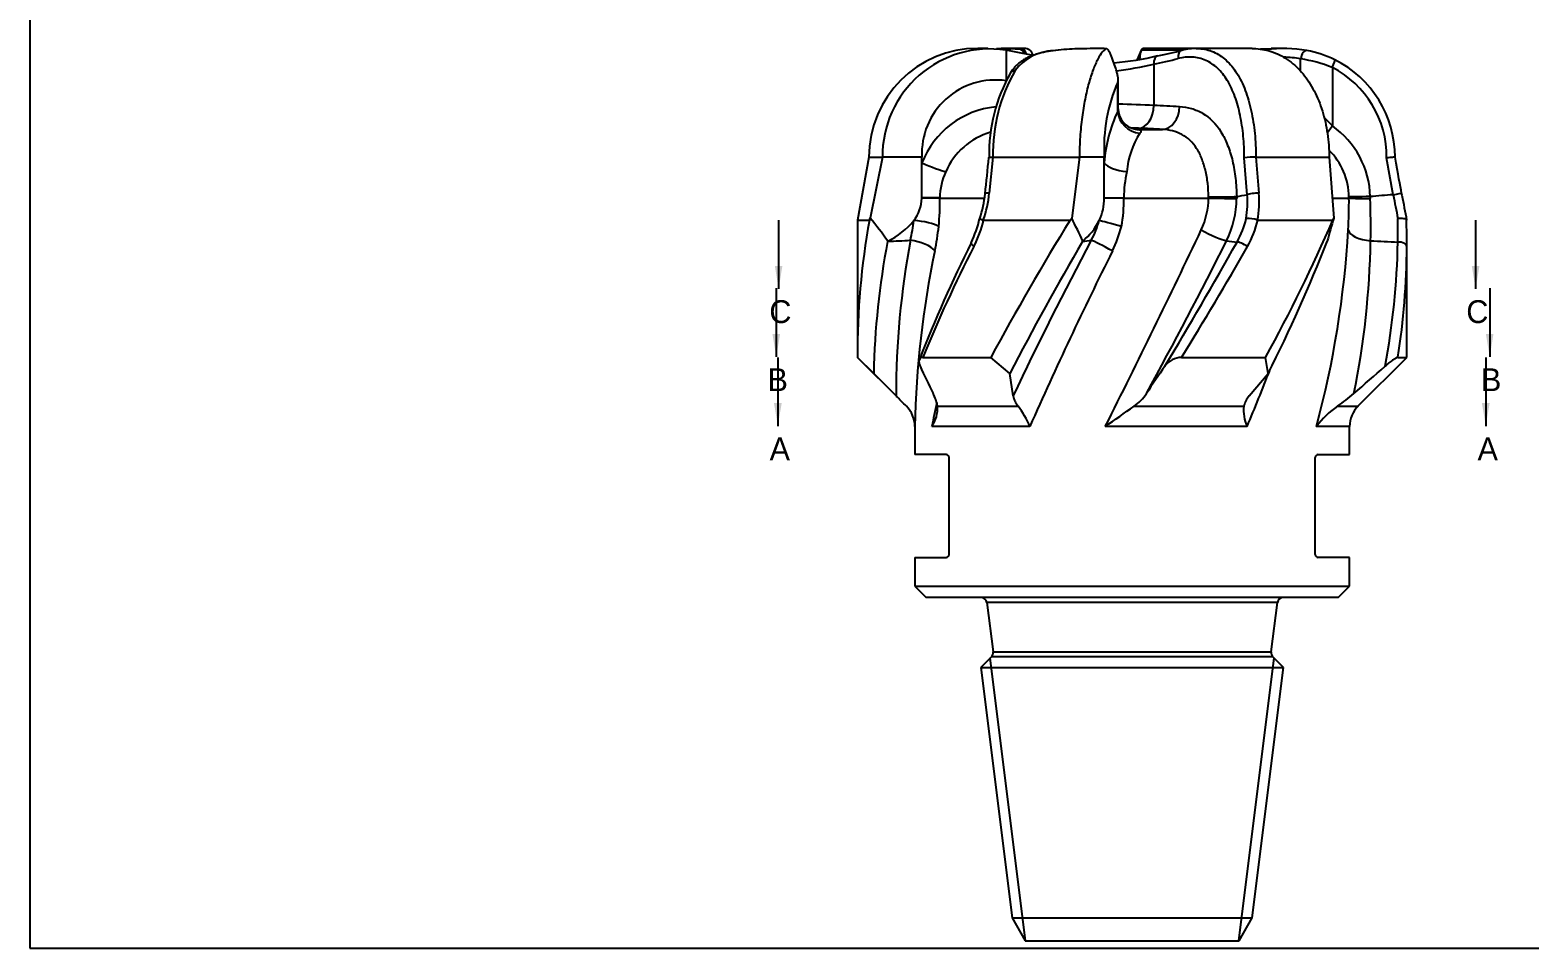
# Model space of a CAD drawing. Header units: inches. Extents: x 1 to 33, y 0.5 to 30.6.
# Drawn here: x 1 to 17.37, y 0.5 to 10.53 of the extents above; entities that cross this region are included whole.
import ezdxf
from ezdxf.enums import TextEntityAlignment as Align
from ezdxf.lldxf.tags import DXFTag

# ---------------------------------------------------------------- set-up
doc = ezdxf.new("R2010")
doc.units = ezdxf.units.IN
doc.header["$MEASUREMENT"] = 0
doc.layers.add('Default', color=7, linetype='Continuous')
doc.layers.add('ODG-42319R1', color=7, linetype='Continuous')
doc.styles.add('SEACAD_Solid_Edge_ANSI', font='seans.ttf')
tags = doc.linetypes.add('CENTER2', pattern=[1.125, 0.75, -0.125, 0.125, -0.125]).pattern_tags.tags
tags[10:11] = [DXFTag(74, 4), DXFTag(75, 0), DXFTag(340, '0'), DXFTag(46, 0.0), DXFTag(50, 0.0), DXFTag(44, 0.0), DXFTag(45, 0.0)]
tags[8:9] = [DXFTag(74, 4), DXFTag(75, 0), DXFTag(340, '0'), DXFTag(46, 0.0), DXFTag(50, 0.0), DXFTag(44, 0.0), DXFTag(45, 0.0)]
tags[6:7] = [DXFTag(74, 4), DXFTag(75, 0), DXFTag(340, '0'), DXFTag(46, 0.0), DXFTag(50, 0.0), DXFTag(44, 0.0), DXFTag(45, 0.0)]
tags[4:5] = [DXFTag(74, 4), DXFTag(75, 0), DXFTag(340, '0'), DXFTag(46, 0.0), DXFTag(50, 0.0), DXFTag(44, 0.0), DXFTag(45, 0.0)]
tags = doc.linetypes.add('HIDDEN2', pattern=[0.1875, 0.125, -0.0625]).pattern_tags.tags
tags[6:7] = [DXFTag(74, 4), DXFTag(75, 0), DXFTag(340, '0'), DXFTag(46, 0.0), DXFTag(50, 0.0), DXFTag(44, 0.0), DXFTag(45, 0.0)]
tags[4:5] = [DXFTag(74, 4), DXFTag(75, 0), DXFTag(340, '0'), DXFTag(46, 0.0), DXFTag(50, 0.0), DXFTag(44, 0.0), DXFTag(45, 0.0)]

# ---------------------------------------------------------------- blocks, each defined once
blk = doc.blocks.new('SE')
at = {"layer": 'ODG-42319R1', "color": 7, "linetype": 'Continuous'}
for p, q in [((11.464, 10.329), (11.352, 10.329)), ((11.859, 10.329), (11.64, 10.329)), ((11.795, 10.327), (11.815, 10.327)), ((12.65, 10.328), (12.51, 10.327)), ((13.741, 10.329), (13.156, 10.329)), ((14.351, 10.329), (13.741, 10.329)), ((14.701, 10.329), (14.556, 10.329)), ((11.664, 10.31), (11.658, 10.311)), ((11.664, 10.31), (11.663, 9.977)), ((13.139, 10.31), (13.095, 10.208)), ((13.124, 10.227), (13.117, 10.211)), ((13.124, 10.216), (13.122, 10.212)), ((13.124, 10.216), (13.124, 10.227)), ((13.139, 10.31), (13.139, 10.311)), ((13.596, 10.311), (13.139, 10.311)), ((13.277, 10.159), (13.277, 9.707)), ((14.88, 10.08), (14.88, 10.215)), ((15.226, 10.121), (15.226, 9.484)), ((12.882, 9.642), (12.882, 9.962)), ((12.887, 9.67), (12.887, 9.987)), ((13.105, 9.444), (13.37, 9.444)), ((10.164, 9.142), (10.039, 8.454)), ((10.164, 9.142), (10.312, 9.142)), ((10.312, 9.142), (10.178, 8.475)), ((10.742, 9.142), (10.312, 9.142)), ((10.742, 9.08), (10.742, 9.142)), ((10.742, 8.697), (10.742, 9.08)), ((11.518, 9.142), (11.478, 8.748)), ((11.518, 9.142), (12.464, 9.142)), ((11.518, 9.142), (11.518, 9.142)), ((12.464, 9.142), (12.38, 8.475)), ((12.735, 9.142), (12.464, 9.142)), ((12.735, 9.08), (12.735, 9.142)), ((12.735, 8.697), (12.735, 9.08)), ((14.295, 8.732), (14.264, 9.134)), ((14.392, 9.142), (15.191, 9.142)), ((14.392, 9.142), (14.423, 8.748)), ((14.392, 9.142), (14.392, 9.142)), ((15.191, 9.142), (15.241, 8.475)), ((15.891, 8.732), (15.819, 9.134)), ((10.742, 8.695), (10.742, 8.697)), ((10.938, 8.697), (10.938, 8.695)), ((10.938, 8.695), (11.426, 8.695)), ((12.735, 8.695), (12.735, 8.697)), ((12.947, 8.695), (12.735, 8.695)), ((12.947, 8.697), (12.947, 8.695)), ((12.947, 8.695), (13.874, 8.695)), ((13.874, 8.695), (13.874, 8.707)), ((14.181, 8.711), (14.181, 8.69)), ((15.226, 8.695), (15.407, 8.695)), ((15.407, 8.695), (15.407, 8.707)), ((15.64, 8.711), (15.64, 8.69)), ((15.987, 8.726), (15.983, 8.749)), ((10.039, 8.454), (10.17, 8.454)), ((10.039, 8.454), (10.039, 7.034)), ((10.17, 8.454), (10.178, 8.475)), ((11.412, 8.455), (11.416, 8.454)), ((11.416, 8.454), (12.362, 8.454)), ((12.362, 8.454), (12.38, 8.475)), ((14.408, 8.455), (14.413, 8.454)), ((14.413, 8.454), (15.232, 8.454)), ((15.232, 8.454), (15.241, 8.475)), ((16.037, 8.455), (16.037, 8.454)), ((10.369, 8.225), (10.368, 8.222)), ((12.5, 8.225), (12.498, 8.222)), ((15.17, 8.225), (15.169, 8.222)), ((16.039, 6.954), (16.039, 8.182)), ((10.217, 6.778), (10.04, 6.954)), ((10.105, 6.889), (10.431, 6.563)), ((10.754, 6.954), (11.497, 6.954)), ((11.702, 6.778), (11.497, 6.954)), ((13.579, 6.954), (14.496, 6.954)), ((14.524, 6.778), (14.496, 6.954)), ((15.506, 6.421), (16.039, 6.954)), ((15.942, 6.954), (16.039, 6.954)), ((10.461, 6.533), (10.217, 6.778)), ((11.74, 6.533), (11.702, 6.778)), ((14.318, 6.533), (14.524, 6.778)), ((10.914, 6.421), (11.792, 6.421)), ((13.06, 6.421), (14.259, 6.421)), ((15.283, 6.421), (15.506, 6.421)), ((10.664, 6.2), (10.666, 6.2)), ((10.664, 6.2), (10.664, 5.892)), ((11.921, 6.2), (10.852, 6.2)), ((14.295, 6.2), (12.746, 6.2)), ((15.414, 6.2), (15.051, 6.2)), ((15.414, 5.892), (15.414, 6.2)), ((11.008, 5.892), (10.664, 5.892)), ((11.039, 4.799), (11.039, 5.861)), ((15.039, 4.799), (15.039, 5.861)), ((15.071, 5.892), (15.414, 5.892)), ((10.664, 4.767), (11.008, 4.767)), ((10.664, 4.767), (10.664, 4.455)), ((15.414, 4.767), (15.071, 4.767)), ((15.414, 4.455), (15.414, 4.767)), ((10.664, 4.455), (15.414, 4.455)), ((10.664, 4.455), (10.789, 4.33)), ((15.289, 4.33), (15.414, 4.455)), ((15.289, 4.33), (10.789, 4.33)), ((14.626, 4.275), (11.452, 4.275)), ((11.452, 4.275), (11.52, 3.735)), ((14.559, 3.735), (14.626, 4.275)), ((11.502, 3.683), (11.385, 3.566)), ((14.577, 3.683), (11.502, 3.683)), ((11.52, 3.735), (14.559, 3.735)), ((14.694, 3.566), (14.577, 3.683)), ((11.385, 3.566), (14.694, 3.566)), ((11.385, 3.566), (11.727, 0.83)), ((14.352, 0.83), (14.694, 3.566)), ((11.727, 0.83), (14.352, 0.83)), ((11.727, 0.83), (11.871, 0.58)), ((14.208, 0.58), (14.352, 0.83)), ((11.871, 0.58), (14.208, 0.58))]:
    blk.add_line(p, q, dxfattribs=at)
at = {"layer": 'ODG-42319R1', "color": 7, "linetype": 'HIDDEN2'}
for p, q in [((11.876, 0.58), (11.49, 3.671)), ((14.203, 0.58), (14.589, 3.671))]:
    blk.add_line(p, q, dxfattribs=at)
at = {"layer": 'ODG-42319R1', "color": 7, "linetype": 'Continuous'}
for centre, radius, start, end in [((11.352, 9.142), 1.188, 90, 180), ((11.481, 9.155), 1.169, 81.3346, 180.6619), ((11.777, 13.245), 2.918, 267.6446, 270.3347), ((11.864, 10.235), 0.0947, 11.8488, 92.705), ((12.524, 7.477), 2.85, 92.2101, 97.0887), ((12.551, 7.303), 3.025, 92.5706, 97.1412), ((12.539, 7.609), 2.718, 90.5917, 92.6184), ((12.546, 7.468), 2.859, 90.7175, 92.6123), ((12.652, 3.138), 7.19, 90.0113, 91.127), ((12.676, 8.985), 1.343, 86.4541, 91.1198), ((12.677, 8.79), 1.539, 86.8284, 91.0033), ((13.739, 9.722), 0.607, 89.8405, 104.5795), ((14.524, 9.17), 1.153, 88.5214, 94.0332), ((14.299, 12.018), 1.713, 276.2597, 276.9841), ((14.692, 8.829), 1.5, 80.1736, 97.0825), ((-6.795, -87.204), 99.245, 79.10872, 79.28114), ((12.189, 9.769), 0.535, 91.4791, 143.1872), ((12.537, 13.533), 3.374, 275.1511, 283.4388), ((12.468, 13.562), 3.498, 276.5627, 283.3748), ((13.364, 10.226), 0.241, 159.5344, 179.7435), ((11.923, 16.708), 6.687, 281.6814, 283.9967), ((12.01, 16.751), 6.631, 281.4034, 283.7526), ((14.643, 8.842), 1.394, 80.169, 87.8536), ((14.656, 8.707), 1.525, 68.058, 81.5519), ((14.738, 9.173), 1.154, 63.4962, 79.5001), ((14.721, 9.142), 1.19, 0.0152, 63.408), ((13.248, 9.18), 1.772, 150.1075, 181.3559), ((13.357, 9.177), 1.839, 150.2444, 181.0946), ((14.721, 9.147), 1.098, 359.3186, 62.618), ((11.546, 9.181), 0.804, 81.6512, 182.8147), ((14.509, 9.246), 1.777, 156.2619, 183.3694), ((11.645, 8.727), 0.969, 95.6089, 158.6711), ((12.508, -6.905), 16.63, 87.3492, 88.6919), ((13.115, 9.67), 0.227, 179.9117, 260.0554), ((12.389, -12.535), 22.259, 86.9927, 87.7136), ((14.358, 8.955), 1.629, 155.0386, 175.5898), ((14.772, 9.119), 0.582, 38.7659, 50.9418), ((11.71, 8.673), 0.772, 106.3613, 156.2954), ((13.923, 8.899), 0.946, 147.6943, 174.8967), ((12.346, -6.841), 16.316, 87.3237, 87.6181), ((12.771, 5.139), 4.318, 85.5548, 86.1531), ((12.264, -10.336), 19.812, 86.8002, 87.5605), ((14.666, 8.687), 0.974, 1.3996, 54.9045), ((14.666, 8.695), 0.741, 0.8837, 45.099), ((-46.472, 14.783), 58.22, 354.04294, 354.43554), ((14.384, 8.263), 0.879, 89.518, 97.8866), ((11.661, 8.682), 0.723, 155.3411, 178.8366), ((14.615, 8.648), 1.669, 168.3869, 178.3186), ((10.332, 8.703), 0.41, 321.8285, 358.9524), ((8.266, 8.641), 2.673, 354.5181, 1.1548), ((10.226, 8.866), 1.214, 341.0495, 354.1128), ((10.206, 8.881), 1.28, 340.5323, 354.032), ((12.157, 8.696), 0.578, 334.769, 359.967), ((11.705, 8.641), 1.243, 348.1508, 2.4916), ((13.021, 8.707), 0.853, 335.1236, 359.2106), ((13.128, 8.696), 1.052, 333.6692, 359.6861), ((10.933, 26.833), 18.411, 280.1612, 280.5239), ((13.234, 8.644), 1.065, 350.6436, 4.7425), ((13.298, 8.658), 1.129, 349.6319, 4.5921), ((8.869, 8.672), 6.539, 357.1641, 0.2062), ((19.137, -31.687), 40.549, 94.5923, 94.9479), ((3.158, 8.371), 12.487, 359.3467, 1.4622), ((38.714, 13.03), 23.224, 190.6659, 191.3221), ((42.448, 13.584), 26.904, 190.4046, 190.9912), ((17.924, 7.027), 7.884, 169.5725, 180.5307), ((6.712, 5.626), 4.487, 35.4056, 39.4141), ((10.036, 8.945), 0.793, 294.8422, 321.3024), ((8.711, 8.68), 1.957, 346.8371, 353.2284), ((8.02, 8.712), 2.925, 348.2628, 353.5949), ((10.263, 8.716), 1.137, 333.4259, 347.5773), ((10.196, 8.734), 1.252, 332.9757, 347.0774), ((39.358, -8.119), 31.678, 148.4541, 151.5866), ((8.039, 6.233), 4.885, 24.0703, 27.3157), ((12.107, 8.725), 0.635, 308.1672, 334.2998), ((11.735, 8.704), 0.978, 331.3137, 344.9188), ((11.645, 8.698), 1.314, 333.7742, 346.2601), ((13.268, 8.718), 1.047, 331.2104, 346.3176), ((14.306, 8.142), 0.329, 71.9033, 93.7182), ((13.322, 8.717), 1.122, 330.5575, 346.4557), ((-0.634, 15.303), 17.281, 331.1109, 336.6521), ((21.753, 6.492), 6.807, 163.07, 165.2514), ((-3.689, 8.336), 19.631, 359.6427, 0.3914), ((-8.618, 8.115), 24.657, 0.1163, 0.7874), ((18.658, 6.621), 8.443, 169.0706, 178.9347), ((8.589, 46.246), 38.066, 272.6802, 273.0546), ((19.74, 6.54), 9.279, 169.4774, 180.0435), ((24.908, 1.407), 15.229, 153.4788, 158.7434), ((42.627, -9.335), 34.871, 149.7696, 152.4789), ((45.923, -9.544), 37.775, 151.9247, 154.8122), ((12.085, 11.755), 3.557, 276.6591, 278.2082), ((-80.911, 53.24), 104.807, 333.33132, 334.63816), ((-32.274, 31.498), 51.859, 331.2564, 333.3395), ((-27.905, 31.784), 48.24, 328.8884, 330.7519), ((17.226, 31.684), 23.667, 262.3409, 262.6182), ((-0.552, 14.374), 16.882, 333.2591, 338.6271), ((4.674, 8.983), 10.745, 344.9892, 356.614), ((6.439, 8.385), 9.206, 348.5648, 359.0295), ((17.314, 38.44), 30.257, 266.8354, 267.3999), ((7.696, 8.378), 8.247, 349.3751, 358.858), ((20.936, 6.005), 10.272, 168.1359, 178.9153), ((24.841, 1.207), 15.215, 152.7833, 157.8056), ((54.698, -12.767), 46.793, 153.4931, 156.0883), ((-20.014, 27.724), 39.496, 328.2728, 330.3165), ((8.183, 8.187), 7.856, 350.9751, 359.8459), ((13.595, 6.703), 0.252, 93.5388, 142.0489), ((16.625, 9.495), 6.465, 204.0744, 207.0018), ((21.575, 1.116), 9.992, 144.9307, 146.9929), ((-1.074, 12.772), 16.715, 336.8472, 339.1031), ((-26.883, 55.13), 64.438, 311.08275, 311.48439), ((10.439, 6.333), 0.482, 10.5251, 28.0808), ((12.747, 6.861), 0.541, 305.4015, 326.0764), ((14.239, 7.951), 1.852, 304.3113, 311.3259), ((-33.228, -37.279), 61.872, 44.93331, 45.0798), ((10.346, 6.195), 0.32, 0.7882, 44.7734), ((24.157, 3.551), 13.567, 167.6352, 168.7429), ((10.545, 6.405), 0.369, 326.2371, 2.478), ((11.989, 6.581), 0.253, 190.9241, 219.1179), ((11.079, 5.856), 0.91, 22.1979, 38.3627), ((-3.054, 28.958), 27.705, 304.7706, 305.564), ((14.68, 6.376), 0.423, 173.9737, 204.645), ((14.519, 6.354), 0.269, 138.2889, 165.5535), ((15.868, 5.575), 1.028, 124.6552, 142.5799), ((15.727, 6.2), 0.312, 135, 180), ((10.352, 6.2), 0.313, 33.2264, 35.0828), ((11.008, 5.861), 0.0312, 0, 90), ((15.071, 5.861), 0.0312, 90, 180), ((11.008, 4.799), 0.0312, 270, 0), ((15.071, 4.799), 0.0312, 180, 270), ((11.39, 4.267), 0.0625, 7.125, 90), ((14.688, 4.267), 0.0625, 90, 172.875), ((11.458, 3.727), 0.0625, 315, 7.125), ((14.621, 3.727), 0.0625, 172.875, 225)]:
    blk.add_arc(centre, radius, start, end, dxfattribs=at)
for centre, major_axis, ratio, start_param, end_param in [((11.79, 10.233), (0.002, -0.0937), 0.865975, 1.985399, 3.057535), ((11.811, 10.234), (0.0021, -0.0937), 0.865972, 1.925985, 3.063767), ((12.418, 10.231), (0.0042, -0.0937), 0.142286, 3.054204, 3.141598), ((12.512, 10.233), (0.0013, -0.0937), 0.087148, 3.142166, 3.201216), ((14.52, 10.225), (-0.0104, 0.0932), 0.531221, 0.04355, 0.24476), ((12.184, 10.212), (0.0113, -0.0931), 0.14141, 2.954395, 3.126359), ((13.34, 10.159), (0.0186, -0.0919), 0.66823, 3.14692, 4.578309), ((13.609, 10.219), (0.0222, -0.0911), 0.724312, 3.146135, 4.53789), ((14.931, 10.215), (-0.017, -0.0922), 0.527163, 3.123757, 4.809551), ((15.211, 10.121), (-0.0419, -0.0839), 0.141647, 1.641449, 3.160707), ((11.791, 10.015), (0.0795, -0.0497), 0.704886, 2.339064, 3.156194), ((13.108, 9.707), (0.011, 0.25), 0.675264, 3.200692, 4.740837), ((13.372, 9.694), (0.014, 0.25), 0.737243, 3.204899, 4.753257), ((13.127, 9.642), (0.212, -0.133), 0.929343, 3.733839, 5.224067), ((13.106, 9.694), (0.029, 0.248), 0.935986, 3.13886, 3.265719), ((15.266, 9.484), (-0.151, -0.199), 0.126241, -1.47496, -1.063965), ((10.801, 9.08), (-0.231, 0.097), 0.092575, 1.353598, 2.682752), ((12.974, 9.08), (0.248, -0.03), 0.379861, 3.453391, 4.782545), ((10.717, 8.697), (0.25, -0.001), 0.000253, 0.484636, 1.467246), ((10.717, 8.695), (0.25, 0), 0.000247, 0.484636, 1.467256), ((11.527, 8.732), (0.0933, -0.0096), 0.147711, 2.137422, 3.135754), ((12.937, 8.697), (0.25, 0), 0.001981, 3.768744, 4.751354), ((13.961, 8.711), (0.25, 0.002), 0.013752, 4.35336, 5.780723), ((13.961, 8.695), (0.25, -0.005), 0.007277, 4.353555, 5.782777), ((14.38, 8.732), (0.0935, 0.0073), 0.161478, 1.076229, 2.688586), ((15.656, 8.711), (-0.25, -0.004), 0.001036, -1.504727, -0.077363), ((15.656, 8.695), (-0.25, 0), 0.020655, 0.077444, 1.506667), ((15.89, 8.732), (-0.0922, -0.0168), 0.001843, 1.580926, 3.139795), ((10.704, 8.386), (-0.248, 0.031), 0.23285, 3.630117, 4.939542), ((12.909, 8.386), (0.241, -0.065), 0.012982, 1.522896, 2.832321), ((10.656, 8.117), (-0.244, 0.056), 0.435455, 3.626174, 4.972953), ((11.365, 8.166), (0.084, -0.0416), 0.29825, 3.140945, 4.169743), ((12.801, 8.117), (0.22, -0.12), 0.043526, 1.491015, 2.837793), ((13.874, 8.348), (0.222, -0.115), 0.15251, 4.426195, 5.882049), ((14.259, 8.166), (0.0822, -0.0451), 0.217332, 1.193972, 2.806016), ((15.648, 8.348), (0.25, -0.015), 0.4766, 3.269928, 4.725782), ((15.946, 8.166), (0.0937, -0.0002), 0.517692, 0.003621, 1.615664)]:
    blk.add_ellipse(centre, major_axis=major_axis, ratio=ratio, start_param=start_param, end_param=end_param, dxfattribs=at)
for points in [[(11.658, 10.329), (11.624, 10.33), (11.591, 10.328), (11.557, 10.325)], [(12.762, 10.326), (12.761, 10.327), (12.76, 10.326), (12.759, 10.326)], [(13.143, 10.319), (13.147, 10.326), (13.151, 10.329), (13.156, 10.329)], [(13.893, 10.329), (13.893, 10.329), (13.894, 10.329), (13.894, 10.329)], [(13.14, 10.313), (13.125, 10.277), (13.11, 10.242), (13.095, 10.208)], [(13.139, 10.311), (13.14, 10.312), (13.14, 10.313), (13.14, 10.314)], [(12.882, 9.642), (12.885, 9.653), (12.887, 9.663), (12.887, 9.671)], [(15.982, 8.748), (15.968, 8.826), (15.944, 8.958), (15.911, 9.142)]]:
    blk.add_open_spline(points, degree=3, dxfattribs=at)
for points, knots in [([(11.714, 10.301), (11.713, 10.302), (11.713, 10.303), (11.709, 10.308), (11.706, 10.312), (11.698, 10.319), (11.693, 10.321), (11.684, 10.325), (11.679, 10.327), (11.668, 10.329), (11.663, 10.329), (11.658, 10.329)], [0.471862, 0.471862, 0.471862, 0.471862, 0.5, 0.5, 0.625, 0.625, 0.75, 0.75, 0.875, 0.875, 1, 1, 1, 1]), ([(11.815, 10.327), (11.833, 10.328), (11.845, 10.328), (11.857, 10.329), (11.86, 10.329), (11.861, 10.329)], [0, 0, 0, 0, 0.5, 0.5, 0.7237892, 0.7237892, 0.7237892, 0.7237892]), ([(12.759, 10.326), (12.745, 10.321), (12.73, 10.308), (12.697, 10.27), (12.681, 10.244), (12.647, 10.18), (12.63, 10.142), (12.597, 10.054), (12.581, 10.005), (12.551, 9.897), (12.537, 9.838), (12.512, 9.712), (12.501, 9.646), (12.483, 9.509), (12.476, 9.436), (12.466, 9.291), (12.464, 9.217), (12.464, 9.142)], [0, 0, 0, 0, 0.125, 0.125, 0.25, 0.25, 0.375, 0.375, 0.5, 0.5, 0.625, 0.625, 0.75, 0.75, 0.875, 0.875, 1, 1, 1, 1]), ([(12.818, 10.233), (12.816, 10.239), (12.814, 10.246), (12.808, 10.258), (12.805, 10.264), (12.8, 10.277), (12.797, 10.283), (12.791, 10.294), (12.788, 10.299), (12.782, 10.308), (12.779, 10.312), (12.774, 10.318), (12.772, 10.321), (12.769, 10.323), (12.768, 10.324), (12.767, 10.325)], [0, 0, 0, 0, 0.125, 0.125, 0.25, 0.25, 0.375, 0.375, 0.5, 0.5, 0.625, 0.625, 0.75, 0.75, 0.8052105, 0.8052105, 0.8052105, 0.8052105]), ([(13.74, 10.329), (13.75, 10.329), (13.76, 10.329), (13.824, 10.325), (13.877, 10.313), (13.976, 10.27), (14.023, 10.24), (14.109, 10.161), (14.148, 10.113), (14.218, 10.003), (14.249, 9.939), (14.301, 9.802), (14.322, 9.728), (14.357, 9.57), (14.37, 9.486), (14.387, 9.317), (14.392, 9.23), (14.392, 9.142)], [0.1023079, 0.1023079, 0.1023079, 0.1023079, 0.125, 0.125, 0.25, 0.25, 0.375, 0.375, 0.5, 0.5, 0.625, 0.625, 0.75, 0.75, 0.875, 0.875, 1, 1, 1, 1]), ([(14.35, 10.329), (14.363, 10.329), (14.377, 10.329), (14.456, 10.324), (14.52, 10.311), (14.642, 10.266), (14.7, 10.235), (14.81, 10.155), (14.86, 10.107), (14.951, 9.997), (14.992, 9.933), (15.063, 9.797), (15.093, 9.724), (15.142, 9.566), (15.16, 9.484), (15.185, 9.316), (15.191, 9.229), (15.191, 9.142)], [0.0988009, 0.0988009, 0.0988009, 0.0988009, 0.125, 0.125, 0.25, 0.25, 0.375, 0.375, 0.5, 0.5, 0.625, 0.625, 0.75, 0.75, 0.875, 0.875, 1, 1, 1, 1]), ([(12.173, 10.305), (12.158, 10.303), (12.13, 10.299), (12.082, 10.29), (12.034, 10.279), (11.986, 10.266), (11.94, 10.25), (11.898, 10.231), (11.86, 10.21), (11.825, 10.187), (11.792, 10.161), (11.762, 10.132), (11.735, 10.1), (11.718, 10.076), (11.711, 10.064), (11.711, 10.064)], [0, 0, 0, 0, 0.066784, 0.15141, 0.237533, 0.324778, 0.412656, 0.500318, 0.576618, 0.659524, 0.740713, 0.825852, 0.911672, 0.998672, 1, 1, 1, 1]), ([(12.882, 9.962), (12.885, 9.966), (12.887, 9.973), (12.887, 9.985), (12.887, 9.989), (12.887, 9.998), (12.886, 10.003), (12.884, 10.018), (12.882, 10.029), (12.877, 10.052), (12.874, 10.064), (12.864, 10.101), (12.856, 10.126), (12.838, 10.179), (12.828, 10.206), (12.818, 10.233)], [0, 0, 0, 0, 0.125, 0.125, 0.1875, 0.1875, 0.25, 0.25, 0.375, 0.375, 0.5, 0.5, 0.75, 0.75, 1, 1, 1, 1]), ([(14.264, 9.134), (14.264, 9.214), (14.26, 9.294), (14.246, 9.45), (14.234, 9.526), (14.204, 9.672), (14.185, 9.741), (14.138, 9.869), (14.11, 9.928), (14.047, 10.031), (14.011, 10.077), (13.932, 10.151), (13.89, 10.179), (13.798, 10.22), (13.748, 10.232), (13.647, 10.238), (13.594, 10.232), (13.54, 10.219)], [0, 0, 0, 0, 0.125, 0.125, 0.25, 0.25, 0.375, 0.375, 0.5, 0.5, 0.625, 0.625, 0.75, 0.75, 0.875, 0.875, 1, 1, 1, 1]), ([(13.557, 9.694), (13.602, 9.692), (13.646, 9.685), (13.731, 9.661), (13.772, 9.643), (13.887, 9.575), (13.955, 9.506), (14.037, 9.374), (14.061, 9.324), (14.104, 9.217), (14.121, 9.16), (14.15, 9.04), (14.161, 8.975), (14.176, 8.845), (14.18, 8.778), (14.181, 8.711)], [0, 0, 0, 0, 0.125, 0.125, 0.25, 0.25, 0.5, 0.5, 0.625, 0.625, 0.75, 0.75, 0.875, 0.875, 1, 1, 1, 1]), ([(13.105, 9.444), (13.113, 9.444), (13.12, 9.442), (13.127, 9.439), (13.129, 9.438), (13.132, 9.436), (13.133, 9.434), (13.136, 9.426), (13.132, 9.416), (13.123, 9.405)], [0, 0, 0, 0, 0.25, 0.25, 0.375, 0.375, 0.5, 0.5, 1, 1, 1, 1]), ([(13.874, 8.707), (13.873, 8.757), (13.87, 8.807), (13.859, 8.904), (13.851, 8.952), (13.829, 9.042), (13.816, 9.085), (13.784, 9.166), (13.765, 9.204), (13.7, 9.304), (13.645, 9.356), (13.551, 9.407), (13.516, 9.42), (13.445, 9.438), (13.408, 9.443), (13.37, 9.444)], [0, 0, 0, 0, 0.125, 0.125, 0.25, 0.25, 0.375, 0.375, 0.5, 0.5, 0.75, 0.75, 0.875, 0.875, 1, 1, 1, 1]), ([(11.474, 9.138), (11.474, 9.139), (11.475, 9.139), (11.478, 9.14), (11.48, 9.14), (11.485, 9.141), (11.488, 9.141), (11.495, 9.141), (11.499, 9.142), (11.508, 9.142), (11.513, 9.142), (11.518, 9.142)], [0.3594303, 0.3594303, 0.3594303, 0.3594303, 0.5, 0.5, 0.625, 0.625, 0.75, 0.75, 0.875, 0.875, 1, 1, 1, 1]), ([(15.91, 9.142), (15.911, 9.142), (15.91, 9.142), (15.908, 9.142), (15.907, 9.141), (15.903, 9.141), (15.9, 9.141), (15.893, 9.14), (15.89, 9.14), (15.877, 9.139), (15.867, 9.138), (15.844, 9.136), (15.831, 9.135), (15.819, 9.134)], [0, 0, 0, 0, 0.125, 0.125, 0.25, 0.25, 0.375, 0.375, 0.5, 0.5, 0.75, 0.75, 1, 1, 1, 1]), ([(11.374, 8.471), (11.374, 8.471), (11.375, 8.47), (11.376, 8.469), (11.378, 8.468), (11.382, 8.466), (11.385, 8.465), (11.391, 8.462), (11.395, 8.461), (11.403, 8.458), (11.407, 8.457), (11.412, 8.455)], [0.3871137, 0.3871137, 0.3871137, 0.3871137, 0.5, 0.5, 0.625, 0.625, 0.75, 0.75, 0.875, 0.875, 1, 1, 1, 1]), ([(16.037, 8.455), (16.037, 8.457), (16.036, 8.458), (16.034, 8.461), (16.032, 8.462), (16.027, 8.465), (16.024, 8.466), (16.017, 8.468), (16.013, 8.469), (16, 8.471), (15.989, 8.472), (15.972, 8.472), (15.966, 8.472), (15.954, 8.472), (15.948, 8.471), (15.941, 8.471)], [0, 0, 0, 0, 0.125, 0.125, 0.25, 0.25, 0.375, 0.375, 0.5, 0.5, 0.75, 0.75, 0.875, 0.875, 1, 1, 1, 1]), ([(10.754, 6.954), (10.747, 6.954), (10.742, 6.953), (10.733, 6.95), (10.729, 6.947), (10.719, 6.939), (10.715, 6.931), (10.71, 6.914), (10.71, 6.904), (10.713, 6.888), (10.714, 6.882), (10.717, 6.87), (10.72, 6.864), (10.722, 6.858)], [0, 0, 0, 0, 0.125, 0.125, 0.25, 0.25, 0.5, 0.5, 0.75, 0.75, 0.875, 0.875, 1, 1, 1, 1]), ([(15.942, 6.954), (15.94, 6.954), (15.936, 6.953), (15.928, 6.95), (15.923, 6.947), (15.908, 6.939), (15.896, 6.931), (15.871, 6.914), (15.858, 6.904), (15.837, 6.888), (15.83, 6.882), (15.816, 6.87), (15.809, 6.864), (15.802, 6.858)], [0, 0, 0, 0, 0.125, 0.125, 0.25, 0.25, 0.5, 0.5, 0.75, 0.75, 0.875, 0.875, 1, 1, 1, 1])]:
    blk.add_open_spline(points, degree=3, knots=knots, dxfattribs=at)
blk = doc.blocks.new('SE2')
at = {"color": 7, "linetype": 'Continuous', "style": 'SEACAD_Solid_Edge_ANSI'}
blk.add_text('A', height=0.25, dxfattribs=at).set_placement((9.079, 6.079), align=Align.TOP_LEFT)
blk = doc.blocks.new('SE3')
at = {"color": 7, "linetype": 'Continuous', "style": 'SEACAD_Solid_Edge_ANSI'}
blk.add_text('A', height=0.25, dxfattribs=at).set_placement((16.812, 6.079), align=Align.TOP_LEFT)
blk = doc.blocks.new('SEANNOT_GROUP')
at = {"linetype": 'Continuous'}
blk.add_hatch(color=7, dxfattribs=at).paths.add_polyline_path([(9.127, 6.454), (9.169, 6.204), (9.211, 6.454)])
at = {"color": 7, "linetype": 'Continuous'}
blk.add_lwpolyline([(9.169, 6.954), (9.169, 6.204)], dxfattribs=at)
blk = doc.blocks.new('SEANNOT_GROUP1')
at = {"linetype": 'Continuous'}
blk.add_hatch(color=7, dxfattribs=at).paths.add_polyline_path([(16.86, 6.454), (16.902, 6.204), (16.944, 6.454)])
at = {"color": 7, "linetype": 'Continuous'}
blk.add_lwpolyline([(16.902, 6.954), (16.902, 6.204)], dxfattribs=at)
blk = doc.blocks.new('SE1')
at = {"layer": 'Default', "color": 7, "linetype": 'CENTER2', "const_width": 0.0006}
blk.add_lwpolyline([(9.169, 6.954), (16.902, 6.954)], dxfattribs=at)
at = {"layer": 'Default'}
for name in ['SEANNOT_GROUP', 'SEANNOT_GROUP1', 'SE2', 'SE3']:
    blk.add_blockref(name, (0, 0), dxfattribs=at)
blk = doc.blocks.new('SE5')
at = {"color": 7, "linetype": 'Continuous', "style": 'SEACAD_Solid_Edge_ANSI'}
blk.add_text('B', height=0.25, dxfattribs=at).set_placement((9.056, 6.835), align=Align.TOP_LEFT)
blk = doc.blocks.new('SE6')
at = {"color": 7, "linetype": 'Continuous', "style": 'SEACAD_Solid_Edge_ANSI'}
blk.add_text('B', height=0.25, dxfattribs=at).set_placement((16.849, 6.835), align=Align.TOP_LEFT)
blk = doc.blocks.new('SEANNOT_GROUP2')
at = {"linetype": 'Continuous'}
blk.add_hatch(color=7, dxfattribs=at).paths.add_polyline_path([(9.11, 7.21), (9.152, 6.96), (9.194, 7.21)])
at = {"color": 7, "linetype": 'Continuous'}
blk.add_lwpolyline([(9.152, 7.71), (9.152, 6.96)], dxfattribs=at)
blk = doc.blocks.new('SEANNOT_GROUP3')
at = {"linetype": 'Continuous'}
blk.add_hatch(color=7, dxfattribs=at).paths.add_polyline_path([(16.903, 7.21), (16.945, 6.96), (16.986, 7.21)])
at = {"color": 7, "linetype": 'Continuous'}
blk.add_lwpolyline([(16.945, 7.71), (16.945, 6.96)], dxfattribs=at)
blk = doc.blocks.new('SE4')
at = {"layer": 'Default', "color": 7, "linetype": 'CENTER2', "const_width": 0.0006}
blk.add_lwpolyline([(9.152, 7.71), (16.945, 7.71)], dxfattribs=at)
at = {"layer": 'Default'}
for name in ['SEANNOT_GROUP2', 'SEANNOT_GROUP3', 'SE5', 'SE6']:
    blk.add_blockref(name, (0, 0), dxfattribs=at)
blk = doc.blocks.new('SE8')
at = {"color": 7, "linetype": 'Continuous', "style": 'SEACAD_Solid_Edge_ANSI'}
blk.add_text('C', height=0.25, dxfattribs=at).set_placement((9.076, 7.579), align=Align.TOP_LEFT)
blk = doc.blocks.new('SE9')
at = {"color": 7, "linetype": 'Continuous', "style": 'SEACAD_Solid_Edge_ANSI'}
blk.add_text('C', height=0.25, dxfattribs=at).set_placement((16.689, 7.579), align=Align.TOP_LEFT)
blk = doc.blocks.new('SEANNOT_GROUP4')
at = {"linetype": 'Continuous'}
blk.add_hatch(color=7, dxfattribs=at).paths.add_polyline_path([(9.136, 7.954), (9.178, 7.704), (9.219, 7.954)])
at = {"color": 7, "linetype": 'Continuous'}
blk.add_lwpolyline([(9.178, 8.454), (9.178, 7.704)], dxfattribs=at)
blk = doc.blocks.new('SEANNOT_GROUP5')
at = {"linetype": 'Continuous'}
blk.add_hatch(color=7, dxfattribs=at).paths.add_polyline_path([(16.749, 7.954), (16.791, 7.704), (16.833, 7.954)])
at = {"color": 7, "linetype": 'Continuous'}
blk.add_lwpolyline([(16.791, 8.454), (16.791, 7.704)], dxfattribs=at)
blk = doc.blocks.new('SE7')
at = {"layer": 'Default', "color": 7, "linetype": 'CENTER2', "const_width": 0.0006}
blk.add_lwpolyline([(9.178, 8.454), (16.791, 8.454)], dxfattribs=at)
at = {"layer": 'Default'}
for name in ['SEANNOT_GROUP4', 'SEANNOT_GROUP5', 'SE8', 'SE9']:
    blk.add_blockref(name, (0, 0), dxfattribs=at)

msp = doc.modelspace()

# ---------------------------------------------------------------- linework, layer by layer
at = {"layer": 'Default', "color": 7, "linetype": 'Continuous'}
for p, q in [((1, 21.5), (1, 0.5)), ((1, 0.5), (33, 0.5))]:
    msp.add_line(p, q, dxfattribs=at)

# ---------------------------------------------------------------- block references
at = {"layer": 'Default'}
for name in ['SE', 'SE7', 'SE4', 'SE1']:
    msp.add_blockref(name, (0, 0), dxfattribs=at)

doc.saveas('drawing.dxf')
